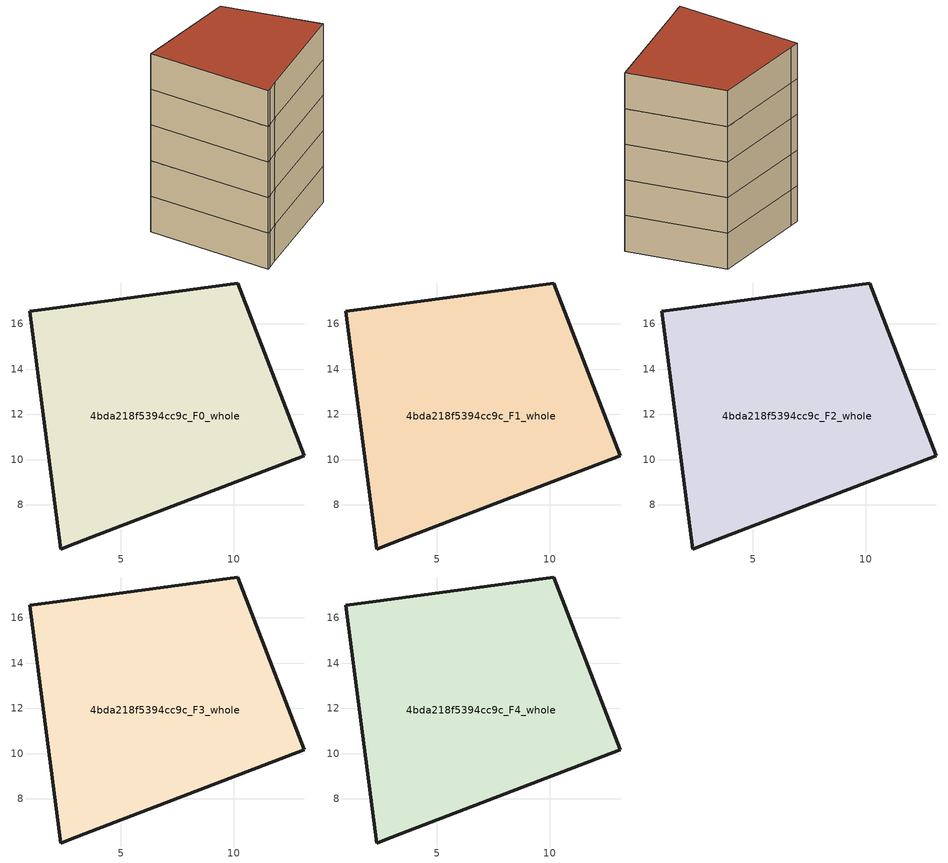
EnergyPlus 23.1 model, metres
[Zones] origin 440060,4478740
4bda218f5394cc9c_F0_whole
 floor ground (EU_floor_Construction): 10.16,17.81 13.12,10.16 3.68,6.55 2.71,6.18 2.33,6.04 0.96,16.57 1.83,16.68 z0
 wall outside (EU_wall_Construction): 0.96,16.57 2.33,6.04 2.71,6.18 3.68,6.55 13.12,10.16 10.16,17.81 1.83,16.68 0.96,16.57 z0:3
4bda218f5394cc9c_F1_whole
 floor to 4bda218f5394cc9c_F0_whole (EU_floor_Construction): 10.16,17.81 13.12,10.16 3.68,6.55 2.71,6.18 2.33,6.04 0.96,16.57 1.83,16.68 z3
 wall outside (EU_wall_Construction): 0.96,16.57 2.33,6.04 2.71,6.18 3.68,6.55 13.12,10.16 10.16,17.81 1.83,16.68 0.96,16.57 z3:6
4bda218f5394cc9c_F2_whole
 floor to 4bda218f5394cc9c_F1_whole (EU_floor_Construction): 10.16,17.81 13.12,10.16 3.68,6.55 2.71,6.18 2.33,6.04 0.96,16.57 1.83,16.68 z6
 wall outside (EU_wall_Construction): 0.96,16.57 2.33,6.04 2.71,6.18 3.68,6.55 13.12,10.16 10.16,17.81 1.83,16.68 0.96,16.57 z6:9
4bda218f5394cc9c_F3_whole
 floor to 4bda218f5394cc9c_F2_whole (EU_floor_Construction): 10.16,17.81 13.12,10.16 3.68,6.55 2.71,6.18 2.33,6.04 0.96,16.57 1.83,16.68 z9
 wall outside (EU_wall_Construction): 0.96,16.57 2.33,6.04 2.71,6.18 3.68,6.55 13.12,10.16 10.16,17.81 1.83,16.68 0.96,16.57 z9:12
4bda218f5394cc9c_F4_whole
 floor to 4bda218f5394cc9c_F3_whole (EU_floor_Construction): 10.16,17.81 13.12,10.16 3.68,6.55 2.71,6.18 2.33,6.04 0.96,16.57 1.83,16.68 z12
 wall outside (EU_wall_Construction): 0.96,16.57 2.33,6.04 2.71,6.18 3.68,6.55 13.12,10.16 10.16,17.81 1.83,16.68 0.96,16.57 z12:15
 roof outside (EU_roof_Construction): 13.12,10.16 10.16,17.81 1.83,16.68 0.96,16.57 2.33,6.04 2.71,6.18 3.68,6.55 z15
[Building]
EU S2 Campaign: North Axis=0; Terrain=City; Solar Distribution=FullExterior
[Site:Location]
Madrid: Latitude=40.5; Longitude=-3.5; Time Zone=1; Elevation=609
[SizingPeriod:WeatherFileDays]
AnnualSizingPeriod: Begin Month=1; Begin Day of Month=1; End Month=12; End Day of Month=31; Day of Week for Start Day=Monday; Use Weather File Daylight Saving Period=No; Use Weather File Rain and Snow Indicators=No
[MATERIAL]
EU_InternalMass_Material: Roughness=MediumRough; Thickness=0.1; Conductivity=1; Density=1800; Specific Heat=900; Thermal Absorptance=0.9; Solar Absorptance=0.7; Visible Absorptance=0.7
[MATERIAL:NOMASS] Roughness=MediumRough; Thermal Absorptance=0.9; Solar Absorptance=0.7; Visible Absorptance=0.7
Name | Thermal Resistance
EU_wall_NoMass | 1.60022
EU_roof_NoMass | 1.57597
EU_floor_NoMass | 0.470652
[CONSTRUCTION]
EU_wall_Construction: EU_wall_NoMass
EU_roof_Construction: EU_roof_NoMass
EU_floor_Construction: EU_floor_NoMass
EU_InternalMass_Construction: EU_InternalMass_Material
[ZONE] Type=1; Multiplier=1; Ceiling Height=autocalculate; Volume=289.851; Floor Area=autocalculate; Part of Total Floor Area=Yes
4bda218f5394cc9c_F0_whole; 4bda218f5394cc9c_F1_whole; 4bda218f5394cc9c_F2_whole; 4bda218f5394cc9c_F3_whole; 4bda218f5394cc9c_F4_whole
[INTERNALMASS] Construction=EU_InternalMass_Construction; Surface Area=96.617
Name | Zone or ZoneList
4bda218f5394cc9c_F0_whole_EU_InternalMass | 4bda218f5394cc9c_F0_whole
4bda218f5394cc9c_F1_whole_EU_InternalMass | 4bda218f5394cc9c_F1_whole
4bda218f5394cc9c_F2_whole_EU_InternalMass | 4bda218f5394cc9c_F2_whole
4bda218f5394cc9c_F3_whole_EU_InternalMass | 4bda218f5394cc9c_F3_whole
4bda218f5394cc9c_F4_whole_EU_InternalMass | 4bda218f5394cc9c_F4_whole
[OTHEREQUIPMENT] Fuel Type=Electricity; Design Level Calculation Method=Watts/Area; Power per Zone Floor Area=1; Fraction Latent=0; Fraction Radiant=0; Fraction Lost=0; Carbon Dioxide Generation Rate=0; EndUse Subcategory=EU_Step8_InternalGains
Name | Zone or ZoneList or Space or SpaceList | Schedule
EU_Step8_InternalGain_4bda218f5394cc9c_F0_whole_f000 | 4bda218f5394cc9c_F0_whole | EU_Step8_GainSchedule_4bda218f5394cc9c_F0_whole_f000
EU_Step8_InternalGain_4bda218f5394cc9c_F1_whole_f000 | 4bda218f5394cc9c_F1_whole | EU_Step8_GainSchedule_4bda218f5394cc9c_F1_whole_f000
EU_Step8_InternalGain_4bda218f5394cc9c_F2_whole_f000 | 4bda218f5394cc9c_F2_whole | EU_Step8_GainSchedule_4bda218f5394cc9c_F2_whole_f000
EU_Step8_InternalGain_4bda218f5394cc9c_F3_whole_f000 | 4bda218f5394cc9c_F3_whole | EU_Step8_GainSchedule_4bda218f5394cc9c_F3_whole_f000
EU_Step8_InternalGain_4bda218f5394cc9c_F4_whole_f000 | 4bda218f5394cc9c_F4_whole | EU_Step8_GainSchedule_4bda218f5394cc9c_F4_whole_f000
[ZONEVENTILATION:DESIGNFLOWRATE] Schedule=EU_AlwaysOn; Design Flow Rate Calculation Method=AirChanges/Hour; Air Changes per Hour=0.480704; Ventilation Type=Natural; Fan Pressure Rise=0; Fan Total Efficiency=1; Constant Term Coefficient=1; Temperature Term Coefficient=0; Velocity Term Coefficient=0; Velocity Squared Term Coefficient=0; Minimum Indoor Temperature=-100; Maximum Indoor Temperature=100; Delta Temperature=-100; Minimum Outdoor Temperature=-100; Maximum Outdoor Temperature=100; Maximum Wind Speed=40
Name | Zone or ZoneList or Space or SpaceList
EU_ConstantAir_4bda218f5394cc9c_F0_whole | 4bda218f5394cc9c_F0_whole
EU_ConstantAir_4bda218f5394cc9c_F1_whole | 4bda218f5394cc9c_F1_whole
EU_ConstantAir_4bda218f5394cc9c_F2_whole | 4bda218f5394cc9c_F2_whole
EU_ConstantAir_4bda218f5394cc9c_F3_whole | 4bda218f5394cc9c_F3_whole
EU_ConstantAir_4bda218f5394cc9c_F4_whole | 4bda218f5394cc9c_F4_whole
[HVACTEMPLATE:THERMOSTAT] Constant Heating Setpoint=20; Constant Cooling Setpoint=50
EU_HeatOnly_4bda218f5394cc9c_F0_whole; EU_HeatOnly_4bda218f5394cc9c_F1_whole; EU_HeatOnly_4bda218f5394cc9c_F2_whole; EU_HeatOnly_4bda218f5394cc9c_F3_whole; EU_HeatOnly_4bda218f5394cc9c_F4_whole
[HVACTEMPLATE:ZONE:IDEALLOADSAIRSYSTEM] System Availability Schedule=EU_AlwaysOn; Maximum Heating Supply Air Temperature=50; Minimum Cooling Supply Air Temperature=13; Maximum Heating Supply Air Humidity Ratio=0.0156; Minimum Cooling Supply Air Humidity Ratio=0.0077; Heating Limit=NoLimit; Cooling Limit=NoLimit; Heating Availability Schedule=EU_AlwaysOn; Cooling Availability Schedule=EU_CoolingOff; Dehumidification Control Type=ConstantSensibleHeatRatio; Cooling Sensible Heat Ratio=0.7; Dehumidification Setpoint=60; Humidification Control Type=None; Humidification Setpoint=30; Outdoor Air Method=None; Outdoor Air Flow Rate per Person=0.00944; Outdoor Air Flow Rate per Zone Floor Area=0; Outdoor Air Flow Rate per Zone=0; Demand Controlled Ventilation Type=None; Outdoor Air Economizer Type=NoEconomizer; Heat Recovery Type=None; Sensible Heat Recovery Effectiveness=0.7; Latent Heat Recovery Effectiveness=0.65
Name | Template Thermostat
4bda218f5394cc9c_F0_whole | EU_HeatOnly_4bda218f5394cc9c_F0_whole
4bda218f5394cc9c_F1_whole | EU_HeatOnly_4bda218f5394cc9c_F1_whole
4bda218f5394cc9c_F2_whole | EU_HeatOnly_4bda218f5394cc9c_F2_whole
4bda218f5394cc9c_F3_whole | EU_HeatOnly_4bda218f5394cc9c_F3_whole
4bda218f5394cc9c_F4_whole | EU_HeatOnly_4bda218f5394cc9c_F4_whole
[SIZING:ZONE] Zone Cooling Design Supply Air Temperature Input Method=SupplyAirTemperature; Zone Cooling Design Supply Air Temperature=13; Zone Heating Design Supply Air Temperature Input Method=SupplyAirTemperature; Zone Heating Design Supply Air Temperature=50; Zone Cooling Design Supply Air Humidity Ratio=0.008; Zone Heating Design Supply Air Humidity Ratio=0.008; Cooling Design Air Flow Method=DesignDay; Cooling Design Air Flow Rate=0; Cooling Minimum Air Flow per Zone Floor Area=0.000762; Cooling Minimum Air Flow=0; Cooling Minimum Air Flow Fraction=0.2; Heating Design Air Flow Method=DesignDay; Heating Design Air Flow Rate=0; Heating Maximum Air Flow per Zone Floor Area=0.002032; Heating Maximum Air Flow=0.141576; Heating Maximum Air Flow Fraction=0.3; Account for Dedicated Outdoor Air System=No; Dedicated Outdoor Air System Control Strategy=NeutralSupplyAir; Dedicated Outdoor Air Low Setpoint Temperature for Design=autosize; Dedicated Outdoor Air High Setpoint Temperature for Design=autosize; Zone Load Sizing Method=Sensible Load Only No Latent Load; Zone Latent Cooling Design Supply Air Humidity Ratio Input Method=HumidityRatioDifference; Zone Cooling Design Supply Air Humidity Ratio Difference=0.005; Zone Latent Heating Design Supply Air Humidity Ratio Input Method=HumidityRatioDifference; Zone Humidification Design Supply Air Humidity Ratio Difference=0.005
4bda218f5394cc9c_F0_whole; 4bda218f5394cc9c_F1_whole; 4bda218f5394cc9c_F2_whole; 4bda218f5394cc9c_F3_whole; 4bda218f5394cc9c_F4_whole
[SCHEDULE:CONSTANT]
Name | Hourly Value
EU_AlwaysOn | 1
EU_CoolingOff | 0
[SCHEDULE:FILE] Column Number=1; Rows to Skip at Top=0; Number of Hours of Data=8760; Column Separator=Comma; Interpolate to Timestep=No; Minutes per Item=60; Adjust Schedule for Daylight Savings=Yes
Name | File
EU_Step8_GainSchedule_4bda218f5394cc9c_F0_whole_f000 | C:\Users\o_iseri\Desktop\OpenUBEM\openubem\outputs\eu_evidence\EU-11\ES-MAD-BERRUGUETE\idfs\4bda218f5394cc9c\4bda218f5394cc9c_F0_whole_f000_gain.csv
EU_Step8_GainSchedule_4bda218f5394cc9c_F1_whole_f000 | C:\Users\o_iseri\Desktop\OpenUBEM\openubem\outputs\eu_evidence\EU-11\ES-MAD-BERRUGUETE\idfs\4bda218f5394cc9c\4bda218f5394cc9c_F1_whole_f000_gain.csv
EU_Step8_GainSchedule_4bda218f5394cc9c_F2_whole_f000 | C:\Users\o_iseri\Desktop\OpenUBEM\openubem\outputs\eu_evidence\EU-11\ES-MAD-BERRUGUETE\idfs\4bda218f5394cc9c\4bda218f5394cc9c_F2_whole_f000_gain.csv
EU_Step8_GainSchedule_4bda218f5394cc9c_F3_whole_f000 | C:\Users\o_iseri\Desktop\OpenUBEM\openubem\outputs\eu_evidence\EU-11\ES-MAD-BERRUGUETE\idfs\4bda218f5394cc9c\4bda218f5394cc9c_F3_whole_f000_gain.csv
EU_Step8_GainSchedule_4bda218f5394cc9c_F4_whole_f000 | C:\Users\o_iseri\Desktop\OpenUBEM\openubem\outputs\eu_evidence\EU-11\ES-MAD-BERRUGUETE\idfs\4bda218f5394cc9c\4bda218f5394cc9c_F4_whole_f000_gain.csv
